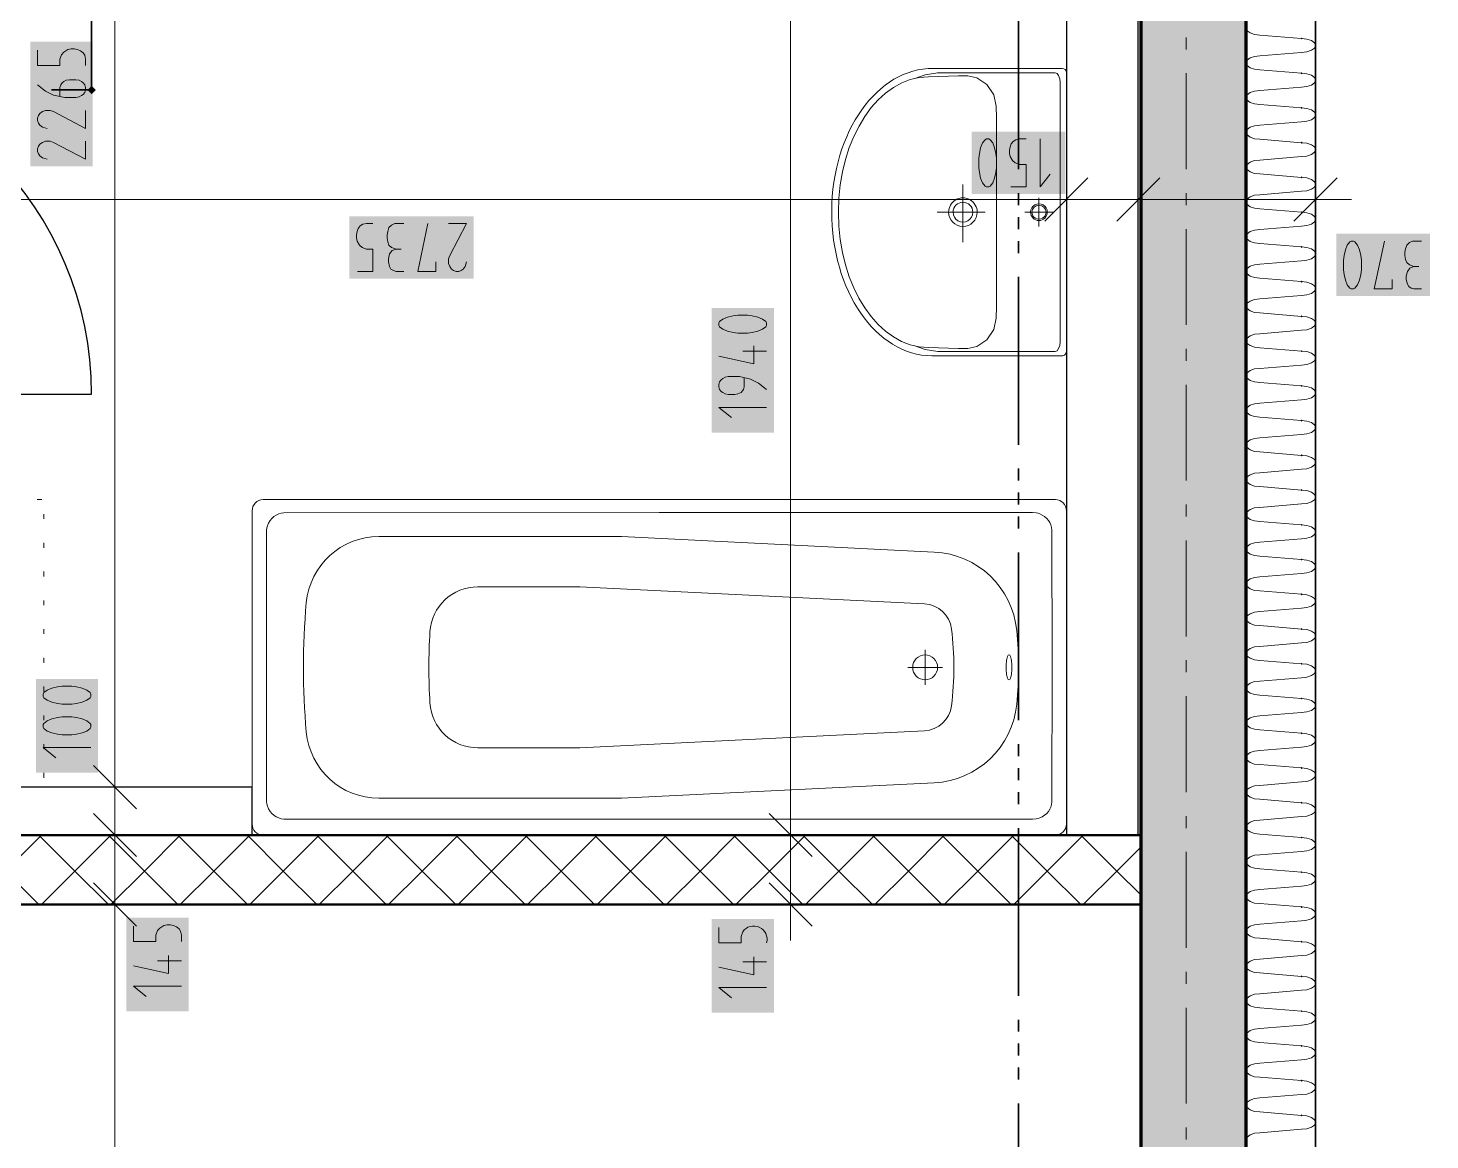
# Model space of a CAD drawing. Header units: millimetres. Extents: x 0 to 594, y 0 to 420.
# Drawn here: x 522.01 to 552.01, y 189.16 to 212.94 of the extents above; entities that cross this region are included whole.
import ezdxf

# ---------------------------------------------------------------- set-up
doc = ezdxf.new("R2010")
doc.units = ezdxf.units.MM
doc.header["$LTSCALE"] = 8
for name, color, linetype in [('PDF_Dvere', 7, 'Continuous'), ('PDF_Instalacni prizdivka do 1m', 7, 'Continuous'), ('PDF_Koty delkove', 7, 'Continuous'), ('PDF_Kuchyne', 7, 'Continuous'), ('PDF_Osy hlavni', 7, 'Continuous'), ('PDF_Pozarni useky', 7, 'Continuous'), ('PDF_Pricky zdene', 7, 'Continuous'), ('PDF_Sanita', 7, 'Continuous'), ('PDF_Steny obvodove nosne', 7, 'Continuous'), ('PDF_Zatepleni', 7, 'Continuous')]:
    doc.layers.add(name, color=color, linetype=linetype)

msp = doc.modelspace()

# ---------------------------------------------------------------- linework, layer by layer
at = {"layer": 'PDF_Dvere', "lineweight": 25}
msp.add_lwpolyline([(516.193, 205.465), (516.193, 205.109), (523.368, 205.109, 0.414213), (516.193, 212.284)], format="xyb", dxfattribs=at)
at = {"layer": 'PDF_Instalacni prizdivka do 1m', "lineweight": 25}
for points in [[(545.764, 195.679), (545.764, 215.564), (544.227, 215.564), (544.227, 195.679)], [(516.193, 195.679), (526.802, 195.679), (526.802, 196.704), (516.193, 196.704)]]:
    msp.add_lwpolyline(points, close=True, dxfattribs=at)
at = {"layer": 'PDF_Koty delkove', "lineweight": 18}
for points in [[(538.324, 194.193), (538.324, 195.679), (538.324, 195.91), (538.324, 198.419), (538.324, 199.039), (538.324, 205.14), (538.324, 215.564), (538.324, 216.742), (538.324, 218.844), (538.324, 222.02), (538.324, 223.712), (538.324, 248.312), (538.324, 250.413), (538.324, 252.105), (538.324, 270.606), (538.324, 271.631), (538.324, 273.117)], [(523.866, 141.969), (523.866, 172.383), (523.866, 194.193), (523.866, 195.679), (523.866, 196.704), (523.866, 219.92), (523.866, 221.611), (523.866, 223.712)], [(522.211, 212.468), (522.211, 212.139), (522.689, 212.139), (522.689, 212.276), (522.724, 212.372), (522.775, 212.427), (522.86, 212.481), (522.928, 212.495), (522.996, 212.495), (523.065, 212.481), (523.133, 212.454), (523.184, 212.413), (523.219, 212.359), (523.236, 212.276), (523.236, 212.139)], [(522.689, 211.482), (522.689, 211.674), (522.706, 211.729), (522.74, 211.77), (522.775, 211.797), (522.825, 211.824), (522.894, 211.838), (523.03, 211.838), (523.099, 211.824), (523.15, 211.797), (523.184, 211.77), (523.219, 211.729), (523.236, 211.674), (523.236, 211.619), (523.219, 211.564), (523.184, 211.523), (523.15, 211.496), (523.099, 211.468), (523.03, 211.454), (522.791, 211.454), (522.553, 211.509), (522.381, 211.591), (522.211, 211.729)], [(523.236, 211.181), (523.236, 210.797), (522.553, 211.154), (522.484, 211.181), (522.381, 211.181), (522.314, 211.154), (522.263, 211.113), (522.228, 211.072), (522.211, 211.017), (522.211, 210.962), (522.228, 210.907), (522.263, 210.866), (522.314, 210.825), (522.415, 210.797)], [(523.236, 210.524), (523.236, 210.14), (522.553, 210.497), (522.484, 210.524), (522.381, 210.524), (522.314, 210.497), (522.263, 210.456), (522.228, 210.414), (522.211, 210.359), (522.211, 210.305), (522.228, 210.25), (522.263, 210.209), (522.314, 210.168), (522.415, 210.14)], [(543.034, 209.545), (543.362, 209.545), (543.362, 210.023), (543.225, 210.023), (543.13, 210.058), (543.075, 210.109), (543.021, 210.194), (543.007, 210.262), (543.007, 210.33), (543.021, 210.399), (543.048, 210.467), (543.089, 210.518), (543.143, 210.553), (543.225, 210.57), (543.362, 210.57)], [(543.664, 210.57), (543.664, 209.545), (543.882, 209.818)], [(544.227, 210.043), (544.227, 209.274), (544.227, 208.505)], [(545.764, 210.043), (545.764, 209.274), (545.764, 208.505)], [(549.557, 210.043), (549.557, 209.274), (549.557, 208.505)], [(544.688, 209.735), (543.766, 208.813)], [(546.226, 209.735), (545.303, 208.813)], [(550.018, 209.735), (549.096, 208.813)], [(414.361, 209.274), (416.513, 209.274), (436.5, 209.274), (437.628, 209.274), (446.801, 209.274), (454.437, 209.274), (456.179, 209.274), (457.051, 209.274), (459.511, 209.274), (460.383, 209.274), (462.125, 209.274), (478.935, 209.274), (481.087, 209.274), (493.387, 209.274), (496.155, 209.274), (515.066, 209.274), (516.193, 209.274), (522.307, 209.274), (528.074, 209.274), (544.227, 209.274), (545.764, 209.274), (549.377, 209.274), (549.557, 209.274), (550.326, 209.274)], [(529.06, 207.737), (529.388, 207.737), (529.388, 208.214), (529.251, 208.214), (529.156, 208.249), (529.101, 208.3), (529.047, 208.386), (529.033, 208.453), (529.033, 208.522), (529.047, 208.591), (529.074, 208.658), (529.115, 208.709), (529.169, 208.744), (529.251, 208.762), (529.388, 208.762)], [(530.045, 208.762), (529.854, 208.762), (529.786, 208.727), (529.731, 208.676), (529.704, 208.591), (529.69, 208.522), (529.69, 208.453), (529.704, 208.368), (529.731, 208.3), (529.786, 208.249), (529.881, 208.214)], [(530.73, 207.941), (530.73, 207.737), (530.347, 207.737), (530.565, 208.762)], [(531.004, 208.762), (531.387, 208.762)], [(531.387, 208.762), (531.031, 208.078), (531.004, 208.009), (531.004, 207.907), (531.031, 207.839), (531.072, 207.788), (531.113, 207.753), (531.168, 207.737), (531.222, 207.737), (531.277, 207.753), (531.318, 207.788), (531.359, 207.839), (531.387, 207.941)], [(530.045, 207.737), (529.881, 207.737), (529.826, 207.753), (529.772, 207.788), (529.744, 207.839), (529.717, 207.941), (529.717, 208.009), (529.744, 208.112), (529.799, 208.181), (529.881, 208.214), (529.99, 208.214)], [(550.496, 208.199), (550.455, 208.301), (550.401, 208.37), (550.373, 208.387), (550.319, 208.387), (550.291, 208.37), (550.237, 208.301), (550.196, 208.199), (550.169, 208.079), (550.155, 207.976)], [(550.155, 207.976), (550.155, 207.771), (550.169, 207.67), (550.196, 207.55), (550.237, 207.447), (550.291, 207.379), (550.319, 207.362), (550.373, 207.362), (550.401, 207.379), (550.455, 207.447), (550.496, 207.55), (550.524, 207.67), (550.538, 207.771), (550.538, 207.976), (550.524, 208.079), (550.496, 208.199)], [(551.195, 207.566), (551.195, 207.362), (550.812, 207.362), (551.03, 208.387)], [(551.824, 208.387), (551.633, 208.387), (551.565, 208.352), (551.51, 208.301), (551.483, 208.216), (551.469, 208.147), (551.469, 208.079), (551.483, 207.994), (551.51, 207.926), (551.565, 207.875), (551.66, 207.84)], [(551.824, 207.362), (551.66, 207.362), (551.605, 207.379), (551.551, 207.413), (551.523, 207.465), (551.496, 207.566), (551.496, 207.635), (551.523, 207.737), (551.578, 207.806), (551.66, 207.84), (551.769, 207.84)], [(537.401, 206.799), (537.196, 206.799), (537.095, 206.785), (536.975, 206.758), (536.872, 206.717), (536.803, 206.662), (536.787, 206.635), (536.787, 206.58), (536.803, 206.552), (536.872, 206.498), (536.975, 206.457), (537.095, 206.429), (537.196, 206.415), (537.401, 206.415), (537.503, 206.429)], [(537.503, 206.429), (537.623, 206.457), (537.726, 206.498), (537.795, 206.552), (537.812, 206.58), (537.812, 206.635), (537.795, 206.662), (537.726, 206.717), (537.623, 206.758), (537.503, 206.785), (537.401, 206.799)], [(537.538, 206.142), (537.538, 205.758), (536.787, 205.923)], [(537.812, 206.033), (537.3, 206.033)], [(537.812, 205.211), (537.641, 205.348), (537.47, 205.431), (537.231, 205.485), (536.991, 205.485), (536.923, 205.471), (536.872, 205.444), (536.838, 205.417), (536.803, 205.376), (536.787, 205.32), (536.787, 205.266), (536.803, 205.211), (536.838, 205.17), (536.872, 205.143), (536.923, 205.115), (536.991, 205.101), (537.128, 205.101), (537.196, 205.115), (537.265, 205.143), (537.316, 205.211), (537.333, 205.266), (537.333, 205.458)], [(537.812, 204.828), (536.787, 204.828), (537.06, 204.609)], [(522.942, 198.863), (522.737, 198.863), (522.636, 198.849), (522.516, 198.822), (522.414, 198.781), (522.345, 198.726), (522.328, 198.699), (522.328, 198.644), (522.345, 198.616), (522.414, 198.562)], [(522.414, 198.562), (522.516, 198.521), (522.636, 198.493), (522.737, 198.479), (522.942, 198.479), (523.045, 198.493), (523.165, 198.521), (523.267, 198.562), (523.336, 198.616), (523.353, 198.644), (523.353, 198.699), (523.336, 198.726), (523.267, 198.781), (523.165, 198.822), (523.045, 198.849), (522.942, 198.863)], [(523.353, 197.549), (522.328, 197.549), (522.601, 197.33)], [(524.327, 196.243), (523.405, 197.165)], [(524.635, 196.704), (523.866, 196.704), (523.097, 196.704)], [(524.327, 195.218), (523.405, 196.14)], [(538.786, 195.218), (537.863, 196.14)], [(524.635, 195.679), (523.866, 195.679), (523.097, 195.679)], [(539.093, 195.679), (538.324, 195.679), (537.556, 195.679)], [(524.327, 193.731), (523.405, 194.654)], [(538.786, 193.731), (537.863, 194.654)], [(524.635, 194.193), (523.866, 194.193), (523.097, 194.193)], [(539.093, 194.193), (538.324, 194.193), (537.556, 194.193)], [(538.324, 194.193), (538.324, 193.424)], [(524.265, 193.731), (524.265, 193.403), (524.743, 193.403), (524.743, 193.54), (524.777, 193.635), (524.829, 193.69), (524.914, 193.744), (524.981, 193.758), (525.05, 193.758), (525.119, 193.744), (525.186, 193.717), (525.238, 193.676), (525.272, 193.622), (525.29, 193.54), (525.29, 193.403)], [(525.29, 192.992), (524.777, 192.992)], [(525.016, 193.101), (525.016, 192.718)], [(537.538, 193.075), (537.538, 192.691), (536.787, 192.856)], [(537.812, 192.965), (537.3, 192.965)], [(525.016, 192.718), (524.265, 192.883)], [(525.29, 192.444), (524.265, 192.444), (524.538, 192.226)], [(537.812, 192.418), (536.787, 192.418), (537.06, 192.199)]]:
    msp.add_lwpolyline(points, dxfattribs=at)
for points in [[(542.35, 210.159), (542.35, 209.954), (542.364, 209.853), (542.391, 209.733), (542.432, 209.63), (542.486, 209.562), (542.514, 209.545), (542.568, 209.545), (542.596, 209.562), (542.65, 209.63), (542.691, 209.733), (542.719, 209.853), (542.733, 209.954), (542.733, 210.159), (542.719, 210.262), (542.691, 210.382), (542.65, 210.484), (542.596, 210.553), (542.568, 210.57), (542.514, 210.57), (542.486, 210.553), (542.432, 210.484), (542.391, 210.382), (542.364, 210.262)], [(522.942, 198.206), (522.737, 198.206), (522.636, 198.192), (522.516, 198.165), (522.414, 198.124), (522.345, 198.069), (522.328, 198.042), (522.328, 197.987), (522.345, 197.959), (522.414, 197.905), (522.516, 197.864), (522.636, 197.836), (522.737, 197.822), (522.942, 197.822), (523.045, 197.836), (523.165, 197.864), (523.267, 197.905), (523.336, 197.959), (523.353, 197.987), (523.353, 198.042), (523.336, 198.069), (523.267, 198.124), (523.165, 198.165), (523.045, 198.192)]]:
    msp.add_lwpolyline(points, close=True, dxfattribs=at)
msp.add_lwpolyline([(536.787, 193.705), (536.787, 193.376), (537.265, 193.376), (537.265, 193.513), (537.3, 193.609, -0.84384), (537.812, 193.376)], format="xyb", dxfattribs=at)
at = {"layer": 'PDF_Koty delkove', "color": 7, "lineweight": 18, "true_color": 0xffffff, "transparency": 33554559}
for points in [[(523.39, 209.986), (523.39, 212.648), (522.058, 209.986), (522.058, 212.648)], [(544.201, 210.724), (542.196, 210.724), (544.201, 209.391), (542.196, 209.391)], [(531.541, 208.915), (528.879, 208.915), (531.541, 207.583), (528.879, 207.583)], [(552.006, 208.541), (550.001, 208.541), (552.006, 207.208), (550.001, 207.208)], [(537.966, 204.29), (537.966, 206.952), (536.633, 204.29), (536.633, 206.952)], [(523.507, 197.011), (523.507, 199.016), (522.175, 197.011), (522.175, 199.016)], [(525.444, 191.907), (525.444, 193.912), (524.111, 191.907), (524.111, 193.912)], [(537.966, 191.88), (537.966, 193.885), (536.633, 191.88), (536.633, 193.885)]]:
    msp.add_solid(points, dxfattribs=at)
at = {"layer": 'PDF_Kuchyne', "lineweight": 13}
msp.add_lwpolyline([(545.764, 188.043), (527.366, 188.043), (527.366, 181.893), (521.216, 181.893), (521.216, 194.193), (527.366, 194.193)], dxfattribs=at)
at = {"layer": 'PDF_Osy hlavni', "lineweight": 18}
for points in [[(546.789, 212.486), (546.789, 212.743)], [(546.789, 209.924), (546.789, 211.974)], [(546.789, 209.155), (546.789, 209.411)], [(546.789, 206.593), (546.789, 208.643)], [(546.789, 205.824), (546.789, 206.08)], [(546.789, 203.261), (546.789, 205.311)], [(546.789, 202.493), (546.789, 202.749)], [(546.789, 199.93), (546.789, 201.98)], [(546.789, 199.161), (546.789, 199.418)], [(546.789, 196.599), (546.789, 198.649)], [(546.789, 195.83), (546.789, 196.087)], [(546.789, 193.268), (546.789, 195.318)], [(546.789, 192.499), (546.789, 192.755)], [(546.789, 189.937), (546.789, 191.987)], [(546.789, 189.168), (546.789, 189.424)]]:
    msp.add_lwpolyline(points, dxfattribs=at)
at = {"layer": 'PDF_Pozarni useky', "lineweight": 35}
for points in [[(522.508, 211.618), (523.368, 211.618), (523.368, 213.511)], [(543.202, 209.924), (543.202, 213.511)], [(543.202, 209.155), (543.202, 209.411)], [(543.202, 208.643), (543.202, 208.899)], [(543.202, 208.13), (543.202, 208.386)], [(543.202, 204.03), (543.202, 207.618)], [(543.202, 203.261), (543.202, 203.518)], [(543.202, 202.749), (543.202, 203.005)], [(543.202, 202.236), (543.202, 202.493)], [(543.202, 198.137), (543.202, 201.724)], [(543.202, 197.368), (543.202, 197.624)], [(543.202, 196.855), (543.202, 197.112)], [(543.202, 196.343), (543.202, 196.599)], [(543.202, 192.243), (543.202, 195.83)], [(543.202, 191.474), (543.202, 191.73)], [(543.202, 190.962), (543.202, 191.218)], [(543.202, 190.449), (543.202, 190.705)], [(543.202, 186.349), (543.202, 189.937)]]:
    msp.add_lwpolyline(points, dxfattribs=at)
at = {"layer": 'PDF_Pozarni useky', "lineweight": 35, "transparency": 33554559}
for points in [[(523.368, 211.528), (523.279, 211.618), (523.458, 211.618), (523.368, 211.707)], [(523.458, 211.618), (523.368, 211.528), (523.368, 211.707), (523.279, 211.618)]]:
    msp.add_solid(points, dxfattribs=at)
at = {"layer": 'PDF_Pricky zdene', "lineweight": 50}
msp.add_lwpolyline([(514.707, 195.679), (514.707, 194.193), (545.764, 194.193), (545.816, 194.193), (545.816, 195.679), (545.764, 195.679), (516.193, 195.679)], dxfattribs=at)
at = {"layer": 'PDF_Pricky zdene', "lineweight": 9}
for points in [[(522.241, 194.193), (521.523, 194.91), (520.755, 195.679)], [(522.292, 195.679), (521.523, 194.91), (520.806, 194.193)], [(523.727, 194.193), (523.01, 194.91), (522.241, 195.679)], [(523.778, 195.679), (523.01, 194.91), (522.292, 194.193)], [(525.213, 194.193), (524.496, 194.91), (523.727, 195.679)], [(525.265, 195.679), (524.496, 194.91), (523.778, 194.193)], [(526.7, 194.193), (525.982, 194.91), (525.213, 195.679)], [(526.751, 195.679), (525.982, 194.91), (525.265, 194.193)], [(528.186, 194.193), (527.468, 194.91), (526.7, 195.679)], [(528.237, 195.679), (527.468, 194.91), (526.751, 194.193)], [(529.672, 194.193), (528.954, 194.91), (528.186, 195.679)], [(529.723, 195.679), (528.954, 194.91), (528.237, 194.193)], [(531.158, 194.193), (530.441, 194.91), (529.672, 195.679)], [(531.209, 195.679), (530.441, 194.91), (529.723, 194.193)], [(532.644, 194.193), (531.927, 194.91), (531.158, 195.679)], [(532.696, 195.679), (531.927, 194.91), (531.209, 194.193)], [(534.131, 194.193), (533.413, 194.91), (532.644, 195.679)], [(534.182, 195.679), (533.413, 194.91), (532.696, 194.193)], [(535.617, 194.193), (534.899, 194.91), (534.131, 195.679)], [(535.668, 195.679), (534.899, 194.91), (534.182, 194.193)], [(537.103, 194.193), (536.386, 194.91), (535.617, 195.679)], [(537.154, 195.679), (536.386, 194.91), (535.668, 194.193)], [(538.589, 194.193), (537.872, 194.91), (537.103, 195.679)], [(538.641, 195.679), (537.872, 194.91), (537.154, 194.193)], [(540.076, 194.193), (539.358, 194.91), (538.589, 195.679)], [(540.127, 195.679), (539.358, 194.91), (538.641, 194.193)], [(541.562, 194.193), (540.844, 194.91), (540.076, 195.679)], [(541.613, 195.679), (540.844, 194.91)], [(543.048, 194.193), (542.331, 194.91), (541.562, 195.679)], [(543.099, 195.679), (542.331, 194.91), (541.613, 194.193)], [(544.534, 194.193), (543.817, 194.91), (543.048, 195.679)], [(544.586, 195.679), (543.817, 194.91), (543.099, 194.193)], [(545.816, 194.398), (545.303, 194.91), (544.534, 195.679)], [(545.816, 195.423), (545.303, 194.91), (544.586, 194.193)], [(540.844, 194.91), (540.127, 194.193)]]:
    msp.add_lwpolyline(points, dxfattribs=at)
at = {"layer": 'PDF_Sanita', "lineweight": 13}
for points in [[(541.473, 211.984), (541.205, 211.943), (540.985, 211.864)], [(541.273, 206.107), (541.92, 206.086), (542.119, 206.09), (542.307, 206.129), (542.523, 206.273), (542.67, 206.491), (542.726, 206.734), (542.733, 206.988), (542.734, 211.02), (542.727, 211.274), (542.67, 211.517), (542.524, 211.735), (542.308, 211.879), (542.12, 211.919), (541.921, 211.923), (541.274, 211.902)], [(541.466, 211.987), (542.478, 211.984)], [(543.985, 211.984), (542.478, 211.984)], [(544.091, 206.229), (544.092, 211.779)], [(542.011, 209.596), (542.011, 208.361)], [(543.639, 209.309), (543.639, 208.699)], [(542.487, 209.004), (541.458, 209.004)], [(543.945, 209.004), (543.334, 209.004)], [(543.984, 206.024), (541.472, 206.024), (541.204, 206.065), (540.984, 206.145)], [(522.303, 202.854), (522.2, 202.854)], [(522.343, 202.854), (522.343, 202.854)], [(522.343, 202.854), (522.343, 202.854)], [(522.343, 202.441), (522.343, 202.544)], [(535.514, 196.017), (527.482, 196.019), (527.424, 196.028), (527.372, 196.045), (527.315, 196.072), (527.27, 196.102), (527.224, 196.143), (527.189, 196.185), (527.155, 196.24), (527.13, 196.3), (527.118, 196.346), (527.111, 196.392), (527.11, 199.297), (527.111, 202.202), (527.118, 202.249), (527.13, 202.294), (527.155, 202.354), (527.189, 202.41), (527.224, 202.451), (527.27, 202.493), (527.315, 202.522), (527.372, 202.55), (527.424, 202.566), (527.482, 202.575), (535.514, 202.577), (543.504, 202.577), (543.58, 202.571), (543.62, 202.562), (543.657, 202.55), (543.71, 202.525), (543.759, 202.493), (543.806, 202.451), (543.84, 202.41), (543.869, 202.365), (543.892, 202.315), (543.909, 202.259), (543.918, 202.201), (543.919, 199.297), (543.918, 196.393), (543.909, 196.335), (543.892, 196.279), (543.869, 196.23), (543.84, 196.184), (543.806, 196.144), (543.759, 196.102), (543.71, 196.07), (543.657, 196.045), (543.62, 196.032), (543.58, 196.023), (543.504, 196.017), (535.514, 196.017)], [(522.343, 201.826), (522.343, 201.929)], [(522.343, 201.211), (522.343, 201.314)], [(522.343, 200.596), (522.343, 200.699)], [(522.343, 199.981), (522.343, 200.084)], [(541.203, 198.893), (541.203, 199.639)], [(543.049, 199.112), (543.044, 199.088), (543.038, 199.061), (543.028, 199.033), (543.015, 199.009), (542.999, 199), (542.982, 199.009), (542.969, 199.033), (542.959, 199.061), (542.953, 199.088), (542.948, 199.112), (542.945, 199.132), (542.943, 199.149), (542.942, 199.163), (542.941, 199.175), (542.94, 199.186), (542.939, 199.195), (542.938, 199.222), (542.937, 199.251), (542.937, 199.291), (542.939, 199.338), (542.94, 199.347), (542.941, 199.357), (542.942, 199.37), (542.943, 199.384), (542.945, 199.401), (542.948, 199.421), (542.953, 199.445), (542.959, 199.472), (542.969, 199.5), (542.982, 199.524), (542.999, 199.533), (543.015, 199.524), (543.028, 199.5), (543.038, 199.472), (543.044, 199.445), (543.049, 199.421), (543.052, 199.401), (543.054, 199.384), (543.055, 199.37), (543.056, 199.357), (543.057, 199.347), (543.058, 199.338), (543.058, 199.33), (543.059, 199.305), (543.06, 199.278), (543.06, 199.238)], [(522.343, 199.366), (522.343, 199.469)], [(540.83, 199.266), (541.576, 199.266)], [(543.06, 199.238), (543.057, 199.186), (543.056, 199.175), (543.055, 199.163), (543.054, 199.149), (543.052, 199.132), (543.049, 199.112)], [(522.343, 198.752), (522.343, 198.854)], [(522.343, 198.137), (522.343, 198.239)], [(522.343, 197.522), (522.343, 197.624)], [(522.343, 196.907), (522.343, 197.009)], [(522.303, 196.704), (522.2, 196.704)], [(522.343, 196.704), (522.343, 196.704)], [(522.343, 196.704), (522.343, 196.704)]]:
    msp.add_lwpolyline(points, dxfattribs=at)
for points in [[(541.376, 212.079), (544.133, 212.079, -0.414206), (544.227, 211.988), (544.227, 211.985), (544.227, 211.965), (544.226, 206.042), (544.226, 206.023), (544.226, 206.02), (544.226, 206.023), (544.226, 206.042)], [(544.226, 206.023, -0.414217), (544.132, 205.929), (541.364, 205.929, -0.003393), (541.345, 205.929)], [(541.768, 200.087, 0.36485), (541.188, 200.626), (533.815, 200.99), (531.63, 200.989, 0.395991), (530.608, 200.027, 0.031031), (530.608, 198.506, 0.395985), (531.63, 197.544), (533.815, 197.543), (541.188, 197.907, 0.364862), (541.768, 198.446)]]:
    msp.add_lwpolyline(points, format="xyb", dxfattribs=at)
for points in [[(542.317, 209.004, 1.000009), (541.706, 209.004, 0.414205), (542.011, 208.699, 0.414218)], [(541.8, 209.004, 1.000012), (542.223, 209.004, 0.999996)], [(543.818, 209.004, 1.000023), (543.461, 209.004, 0.41419), (543.639, 208.825, 0.414209)], [(543.79, 209.004, 0.999996), (543.489, 209.004, 1.000033)], [(527.037, 195.679), (527.038, 195.679), (543.991, 195.679, 0.41421), (544.227, 195.915), (544.227, 202.618, 0.414213), (543.991, 202.854), (527.038, 202.854, 0.414212), (526.802, 202.618), (526.802, 195.915, 0.414212)], [(541.399, 196.798, 0.372024), (543.164, 198.481, 0.048474), (543.164, 200.052, 0.372026), (541.399, 201.734), (534.704, 202.065), (529.513, 202.065, 0.38797), (527.961, 200.647, 0.045243), (527.961, 197.885, 0.38797), (529.513, 196.468), (534.704, 196.468)], [(541.203, 199.533, 0.414221), (540.937, 199.266, 0.414221), (541.203, 199, 0.414218), (541.47, 199.266, 0.414218)]]:
    msp.add_lwpolyline(points, format="xyb", close=True, dxfattribs=at)
at = {"layer": 'PDF_Sanita', "lineweight": 9}
msp.add_arc((535.084, 199.266), 6.734, 353.0021, 6.9979, dxfattribs=at)
at = {"layer": 'PDF_Sanita', "lineweight": 13}
for points in [[(541.376, 212.079), (540.186, 212.091), (539.213, 210.725), (539.204, 209.026)], [(541.274, 211.902), (540.211, 211.901), (539.349, 210.604), (539.349, 209.004)], [(544.092, 211.779), (544.092, 211.892), (544.044, 211.984), (543.985, 211.984)], [(544.133, 212.079), (544.133, 212.079), (544.133, 212.079), (544.133, 212.079)], [(539.204, 209.026), (539.196, 207.328), (540.154, 205.942), (541.345, 205.929)], [(539.349, 209.004), (539.349, 207.404), (540.21, 206.107), (541.273, 206.107)], [(541.8, 209.004), (541.8, 209.004), (541.8, 209.004), (541.8, 209.004)], [(542.223, 209.004), (542.223, 209.004), (542.223, 209.004), (542.223, 209.004)], [(543.489, 209.004), (543.489, 209.004), (543.489, 209.004), (543.489, 209.004)], [(543.984, 206.024), (544.043, 206.024), (544.091, 206.116), (544.091, 206.229)], [(544.226, 206.023), (544.226, 206.023), (544.226, 206.023), (544.226, 206.023)]]:
    msp.add_open_spline(points, degree=3, dxfattribs=at)
at = {"layer": 'PDF_Steny obvodove nosne', "lineweight": 70}
for points in [[(548.071, 185.224), (548.071, 221.611)], [(545.816, 216.742), (545.816, 215.564), (545.816, 195.679), (545.816, 194.193), (545.816, 185.224)]]:
    msp.add_lwpolyline(points, dxfattribs=at)
at = {"layer": 'PDF_Steny obvodove nosne', "color": 9, "lineweight": 9, "true_color": 0xc0c0c0, "transparency": 33554559}
msp.add_solid([(545.816, 221.611), (545.816, 185.224), (548.071, 221.611), (548.071, 185.224)], dxfattribs=at)
at = {"layer": 'PDF_Zatepleni', "lineweight": 35}
for points in [[(549.557, 223.866), (549.557, 225.352), (548.737, 225.352), (548.737, 238.985), (547.251, 238.985), (547.251, 225.352), (547.251, 223.866), (548.071, 223.866), (548.071, 221.611), (548.071, 185.224)], [(549.557, 185.224), (549.557, 223.866)]]:
    msp.add_lwpolyline(points, dxfattribs=at)
at = {"layer": 'PDF_Zatepleni', "lineweight": 9}
for points in [[(548.071, 212.927), (548.092, 212.885), (548.157, 212.837), (548.253, 212.804), (548.368, 212.793)], [(548.368, 212.793), (549.26, 212.719)], [(548.368, 212.793), (548.368, 212.793)], [(549.557, 212.571), (549.534, 212.628), (549.47, 212.676), (549.373, 212.708), (549.26, 212.719)], [(549.26, 212.422), (548.368, 212.349)], [(549.26, 212.422), (549.373, 212.433), (549.47, 212.466), (549.534, 212.514), (549.557, 212.571)], [(548.368, 212.349), (548.253, 212.337), (548.157, 212.305), (548.092, 212.256), (548.071, 212.215)], [(548.071, 212.184), (548.092, 212.142), (548.157, 212.094), (548.253, 212.061), (548.368, 212.05)], [(548.368, 212.05), (549.26, 211.976)], [(548.368, 212.05), (548.368, 212.05)], [(549.557, 211.828), (549.534, 211.885), (549.47, 211.933), (549.373, 211.965), (549.26, 211.976)], [(549.26, 211.679), (549.373, 211.69), (549.47, 211.723), (549.534, 211.771), (549.557, 211.828)], [(548.368, 211.605), (548.253, 211.594), (548.157, 211.562), (548.092, 211.513), (548.071, 211.472)], [(549.26, 211.679), (548.368, 211.605)], [(548.071, 211.44), (548.092, 211.399), (548.157, 211.35), (548.253, 211.318), (548.368, 211.307)], [(548.368, 211.307), (549.26, 211.233)], [(548.368, 211.307), (548.368, 211.307)], [(549.557, 211.085), (549.534, 211.141), (549.47, 211.19), (549.373, 211.222), (549.26, 211.233)], [(549.26, 210.936), (548.368, 210.862)], [(549.26, 210.936), (549.373, 210.947), (549.47, 210.979), (549.534, 211.028), (549.557, 211.085)], [(548.368, 210.862), (548.253, 210.851), (548.157, 210.819), (548.092, 210.77), (548.071, 210.729)], [(548.071, 210.697), (548.092, 210.656), (548.157, 210.607), (548.253, 210.575), (548.368, 210.564)], [(548.368, 210.564), (549.26, 210.49)], [(548.368, 210.564), (548.368, 210.564)], [(549.557, 210.341), (549.534, 210.398), (549.47, 210.447), (549.373, 210.479), (549.26, 210.49)], [(549.26, 210.193), (549.373, 210.204), (549.47, 210.236), (549.534, 210.285), (549.557, 210.341)], [(548.368, 210.119), (548.253, 210.108), (548.157, 210.075), (548.092, 210.027), (548.071, 209.985)], [(549.26, 210.193), (548.368, 210.119)], [(548.071, 209.954), (548.092, 209.913), (548.157, 209.864), (548.253, 209.832), (548.368, 209.821)], [(548.368, 209.821), (549.26, 209.747)], [(548.368, 209.821), (548.368, 209.821)], [(549.557, 209.598), (549.534, 209.655), (549.47, 209.703), (549.373, 209.736), (549.26, 209.747)], [(549.26, 209.45), (548.368, 209.376)], [(549.26, 209.45), (549.373, 209.461), (549.47, 209.493), (549.534, 209.541), (549.557, 209.598)], [(548.368, 209.376), (548.253, 209.365), (548.157, 209.332), (548.092, 209.284), (548.071, 209.242)], [(548.071, 209.211), (548.092, 209.17), (548.157, 209.121), (548.253, 209.089), (548.368, 209.077)], [(548.368, 209.077), (549.26, 209.004)], [(548.368, 209.077), (548.368, 209.077)], [(549.557, 208.855), (549.534, 208.912), (549.47, 208.96), (549.373, 208.992), (549.26, 209.004)], [(549.26, 208.707), (549.373, 208.718), (549.47, 208.75), (549.534, 208.798), (549.557, 208.855)], [(548.368, 208.633), (548.253, 208.622), (548.157, 208.589), (548.092, 208.541), (548.071, 208.499)], [(549.26, 208.707), (548.368, 208.633)], [(548.071, 208.468), (548.092, 208.426), (548.157, 208.378), (548.253, 208.346), (548.368, 208.334)], [(548.368, 208.334), (549.26, 208.261)], [(548.368, 208.334), (548.368, 208.334)], [(549.557, 208.112), (549.534, 208.169), (549.47, 208.217), (549.373, 208.249), (549.26, 208.261)], [(549.26, 207.963), (548.368, 207.89)], [(549.26, 207.963), (549.373, 207.975), (549.47, 208.007), (549.534, 208.055), (549.557, 208.112)], [(548.368, 207.89), (548.253, 207.879), (548.157, 207.846), (548.092, 207.798), (548.071, 207.756)], [(548.071, 207.725), (548.092, 207.683), (548.157, 207.635), (548.253, 207.603), (548.368, 207.591)], [(548.368, 207.591), (549.26, 207.518)], [(548.368, 207.591), (548.368, 207.591)], [(549.557, 207.369), (549.534, 207.426), (549.47, 207.474), (549.373, 207.506), (549.26, 207.518)], [(549.26, 207.22), (549.373, 207.232), (549.47, 207.264), (549.534, 207.312), (549.557, 207.369)], [(548.368, 207.147), (548.253, 207.135), (548.157, 207.103), (548.092, 207.055), (548.071, 207.013)], [(549.26, 207.22), (548.368, 207.147)], [(548.071, 206.982), (548.092, 206.94), (548.157, 206.892), (548.253, 206.859), (548.368, 206.848)], [(548.368, 206.848), (549.26, 206.774)], [(548.368, 206.848), (548.368, 206.848)], [(549.557, 206.626), (549.534, 206.683), (549.47, 206.731), (549.373, 206.763), (549.26, 206.774)], [(548.368, 206.404), (548.253, 206.392), (548.157, 206.36), (548.092, 206.311), (548.071, 206.27)], [(549.26, 206.477), (548.368, 206.404)], [(549.26, 206.477), (549.373, 206.489), (549.47, 206.521), (549.534, 206.569), (549.557, 206.626)], [(548.071, 206.239), (548.092, 206.197), (548.157, 206.149), (548.253, 206.116), (548.368, 206.105)], [(548.368, 206.105), (549.26, 206.031)], [(548.368, 206.105), (548.368, 206.105)], [(549.557, 205.883), (549.534, 205.94), (549.47, 205.988), (549.373, 206.02), (549.26, 206.031)], [(549.26, 205.734), (549.373, 205.745), (549.47, 205.778), (549.534, 205.826), (549.557, 205.883)], [(548.368, 205.661), (548.253, 205.649), (548.157, 205.617), (548.092, 205.568), (548.071, 205.527)], [(548.071, 205.496), (548.092, 205.454), (548.157, 205.406), (548.253, 205.373), (548.368, 205.362)], [(549.26, 205.734), (548.368, 205.661)], [(548.368, 205.362), (549.26, 205.288)], [(548.368, 205.362), (548.368, 205.362)], [(549.557, 205.14), (549.534, 205.196), (549.47, 205.245), (549.373, 205.277), (549.26, 205.288)], [(548.368, 204.917), (548.253, 204.906), (548.157, 204.874), (548.092, 204.825), (548.071, 204.784)], [(548.368, 204.917), (549.26, 204.991), (549.373, 205.002), (549.47, 205.035), (549.534, 205.083), (549.557, 205.14)], [(548.071, 204.752), (548.092, 204.711), (548.157, 204.662), (548.253, 204.63), (548.368, 204.619)], [(548.368, 204.619), (549.26, 204.545)], [(548.368, 204.619), (548.368, 204.619)], [(548.368, 204.174), (549.26, 204.248), (549.373, 204.259), (549.47, 204.291), (549.534, 204.34), (549.557, 204.396)], [(549.557, 204.396), (549.534, 204.453), (549.47, 204.502), (549.373, 204.534), (549.26, 204.545)], [(548.368, 204.174), (548.253, 204.163), (548.157, 204.131), (548.092, 204.082), (548.071, 204.041)], [(548.071, 204.009), (548.092, 203.968), (548.157, 203.919), (548.253, 203.887), (548.368, 203.876)], [(548.368, 203.876), (549.26, 203.802)], [(548.368, 203.876), (548.368, 203.876)], [(549.557, 203.653), (549.534, 203.71), (549.47, 203.758), (549.373, 203.791), (549.26, 203.802)], [(548.368, 203.431), (548.253, 203.42), (548.157, 203.387), (548.092, 203.339), (548.071, 203.297)], [(548.368, 203.431), (549.26, 203.505), (549.373, 203.516), (549.47, 203.548), (549.534, 203.596), (549.557, 203.653)], [(548.071, 203.266), (548.092, 203.225), (548.157, 203.176), (548.253, 203.144), (548.368, 203.132)], [(548.368, 203.132), (549.26, 203.059)], [(548.368, 203.132), (548.368, 203.132)], [(549.557, 202.91), (549.534, 202.967), (549.47, 203.015), (549.373, 203.048), (549.26, 203.059)], [(549.26, 202.762), (549.373, 202.773), (549.47, 202.805), (549.534, 202.853), (549.557, 202.91)], [(548.368, 202.688), (548.253, 202.677), (548.157, 202.644), (548.092, 202.596), (548.071, 202.554)], [(548.071, 202.523), (548.092, 202.482), (548.157, 202.433), (548.253, 202.401), (548.368, 202.389)], [(549.26, 202.762), (548.368, 202.688)], [(548.368, 202.389), (549.26, 202.316)], [(548.368, 202.389), (548.368, 202.389)], [(549.557, 202.167), (549.534, 202.224), (549.47, 202.272), (549.373, 202.304), (549.26, 202.316)], [(548.368, 201.945), (548.253, 201.934), (548.157, 201.901), (548.092, 201.853), (548.071, 201.811)], [(549.26, 202.019), (548.368, 201.945)], [(549.26, 202.019), (549.373, 202.03), (549.47, 202.062), (549.534, 202.11), (549.557, 202.167)], [(548.071, 201.78), (548.092, 201.738), (548.157, 201.69), (548.253, 201.658), (548.368, 201.646)], [(548.368, 201.646), (549.26, 201.573)], [(548.368, 201.646), (548.368, 201.646)], [(549.557, 201.424), (549.534, 201.481), (549.47, 201.529), (549.373, 201.561), (549.26, 201.573)], [(549.26, 201.275), (549.373, 201.287), (549.47, 201.319), (549.534, 201.367), (549.557, 201.424)], [(548.368, 201.202), (548.253, 201.19), (548.157, 201.158), (548.092, 201.11), (548.071, 201.068)], [(548.071, 201.037), (548.092, 200.995), (548.157, 200.947), (548.253, 200.914), (548.368, 200.903)], [(549.26, 201.275), (548.368, 201.202)], [(548.368, 200.903), (549.26, 200.83)], [(548.368, 200.903), (548.368, 200.903)], [(549.47, 200.786), (549.373, 200.818), (549.26, 200.83)], [(549.557, 200.681), (549.534, 200.738), (549.47, 200.786)], [(548.368, 200.459), (548.253, 200.447), (548.157, 200.415), (548.092, 200.366), (548.071, 200.325)], [(549.26, 200.532), (548.368, 200.459)], [(549.26, 200.532), (549.373, 200.544), (549.47, 200.576), (549.534, 200.624), (549.557, 200.681)], [(548.071, 200.294), (548.092, 200.252)], [(548.092, 200.252), (548.157, 200.204), (548.253, 200.171), (548.368, 200.16)], [(548.368, 200.16), (549.26, 200.086)], [(548.368, 200.16), (548.368, 200.16)], [(549.557, 199.938), (549.534, 199.995), (549.47, 200.043), (549.373, 200.075), (549.26, 200.086)], [(549.26, 199.789), (549.373, 199.8), (549.47, 199.833), (549.534, 199.881), (549.557, 199.938)], [(548.368, 199.716), (548.253, 199.704), (548.157, 199.672), (548.092, 199.623), (548.071, 199.582)], [(548.071, 199.551), (548.092, 199.509), (548.157, 199.461), (548.253, 199.428), (548.368, 199.417)], [(549.26, 199.789), (548.368, 199.716)], [(548.368, 199.417), (549.26, 199.343)], [(548.368, 199.417), (548.368, 199.417)], [(549.557, 199.195), (549.534, 199.252), (549.47, 199.3), (549.373, 199.332), (549.26, 199.343)], [(549.26, 199.046), (549.373, 199.057), (549.47, 199.09), (549.534, 199.138), (549.557, 199.195)], [(548.368, 198.972), (548.253, 198.961), (548.157, 198.929), (548.092, 198.88), (548.071, 198.839)], [(549.26, 199.046), (548.368, 198.972)], [(548.071, 198.807), (548.092, 198.766), (548.157, 198.717), (548.253, 198.685), (548.368, 198.674)], [(548.368, 198.674), (549.26, 198.6)], [(548.368, 198.674), (548.368, 198.674)], [(549.557, 198.452), (549.534, 198.508), (549.47, 198.557), (549.373, 198.589), (549.26, 198.6)], [(549.26, 198.303), (548.368, 198.229)], [(549.26, 198.303), (549.373, 198.314), (549.47, 198.346), (549.534, 198.395), (549.557, 198.452)], [(548.368, 198.229), (548.253, 198.218), (548.157, 198.186), (548.092, 198.137), (548.071, 198.096)], [(548.071, 198.064), (548.092, 198.023), (548.157, 197.974), (548.253, 197.942), (548.368, 197.931)], [(548.368, 197.931), (549.26, 197.857)], [(548.368, 197.931), (548.368, 197.931)], [(549.557, 197.708), (549.534, 197.765), (549.47, 197.814), (549.373, 197.846), (549.26, 197.857)], [(549.26, 197.56), (549.373, 197.571), (549.47, 197.603), (549.534, 197.652), (549.557, 197.708)], [(548.368, 197.486), (548.253, 197.475), (548.157, 197.442), (548.092, 197.394), (548.071, 197.352)], [(549.26, 197.56), (548.368, 197.486)], [(548.071, 197.321), (548.092, 197.28), (548.157, 197.231), (548.253, 197.199), (548.368, 197.187)], [(548.368, 197.187), (549.26, 197.114)], [(548.368, 197.187), (548.368, 197.187)], [(549.557, 196.965), (549.534, 197.022), (549.47, 197.07), (549.373, 197.103), (549.26, 197.114)], [(549.26, 196.817), (548.368, 196.743)], [(549.26, 196.817), (549.373, 196.828), (549.47, 196.86), (549.534, 196.908), (549.557, 196.965)], [(548.368, 196.743), (548.253, 196.732), (548.157, 196.699), (548.092, 196.651), (548.071, 196.609)], [(548.071, 196.578), (548.092, 196.537), (548.157, 196.488), (548.253, 196.456), (548.368, 196.444)], [(548.368, 196.444), (549.26, 196.371)], [(548.368, 196.444), (548.368, 196.444)], [(549.557, 196.222), (549.534, 196.279), (549.47, 196.327), (549.373, 196.359), (549.26, 196.371)], [(549.47, 196.117), (549.534, 196.165), (549.557, 196.222)], [(548.157, 195.956), (548.092, 195.908), (548.071, 195.866)], [(548.368, 196), (548.253, 195.989), (548.157, 195.956)], [(549.26, 196.074), (548.368, 196)], [(549.26, 196.074), (549.373, 196.085), (549.47, 196.117)], [(548.071, 195.835), (548.092, 195.793), (548.157, 195.745), (548.253, 195.713), (548.368, 195.701)], [(548.368, 195.701), (549.26, 195.628)], [(548.368, 195.701), (548.368, 195.701)], [(549.557, 195.479), (549.534, 195.536), (549.47, 195.584), (549.373, 195.616), (549.26, 195.628)], [(549.26, 195.33), (548.368, 195.257)], [(549.26, 195.33), (549.373, 195.342), (549.47, 195.374), (549.534, 195.422), (549.557, 195.479)], [(548.368, 195.257), (548.253, 195.246), (548.157, 195.213), (548.092, 195.165), (548.071, 195.123)], [(548.071, 195.092), (548.092, 195.05), (548.157, 195.002), (548.253, 194.97), (548.368, 194.958)], [(548.368, 194.958), (549.26, 194.885)], [(548.368, 194.958), (548.368, 194.958)], [(549.557, 194.736), (549.534, 194.793), (549.47, 194.841), (549.373, 194.873), (549.26, 194.885)], [(549.26, 194.587), (549.373, 194.599), (549.47, 194.631), (549.534, 194.679), (549.557, 194.736)], [(548.368, 194.514), (548.253, 194.502), (548.157, 194.47), (548.092, 194.422), (548.071, 194.38)], [(549.26, 194.587), (548.368, 194.514)], [(548.071, 194.349), (548.092, 194.307), (548.157, 194.259), (548.253, 194.226), (548.368, 194.215)], [(548.368, 194.215), (549.26, 194.141)], [(548.368, 194.215), (548.368, 194.215)], [(549.557, 193.993), (549.534, 194.05), (549.47, 194.098), (549.373, 194.13), (549.26, 194.141)], [(549.26, 193.844), (548.368, 193.771)], [(549.26, 193.844), (549.373, 193.856), (549.47, 193.888), (549.534, 193.936), (549.557, 193.993)], [(548.368, 193.771), (548.253, 193.759), (548.157, 193.727), (548.092, 193.678), (548.071, 193.637)], [(548.071, 193.606), (548.092, 193.564), (548.157, 193.516), (548.253, 193.483), (548.368, 193.472)], [(548.368, 193.472), (549.26, 193.398)], [(548.368, 193.472), (548.368, 193.472)], [(549.557, 193.25), (549.534, 193.307), (549.47, 193.355), (549.373, 193.387), (549.26, 193.398)], [(549.26, 193.101), (549.373, 193.112), (549.47, 193.145), (549.534, 193.193), (549.557, 193.25)], [(548.368, 193.028), (548.253, 193.016), (548.157, 192.984), (548.092, 192.935), (548.071, 192.894)], [(549.26, 193.101), (548.368, 193.028)], [(548.071, 192.863), (548.092, 192.821), (548.157, 192.773), (548.253, 192.74), (548.368, 192.729)], [(548.368, 192.729), (549.26, 192.655)], [(548.368, 192.729), (548.368, 192.729)], [(549.557, 192.507), (549.534, 192.563), (549.47, 192.612), (549.373, 192.644), (549.26, 192.655)], [(549.26, 192.358), (548.368, 192.284)], [(549.26, 192.358), (549.373, 192.369), (549.47, 192.401), (549.534, 192.45), (549.557, 192.507)], [(548.368, 192.284), (548.253, 192.273), (548.157, 192.241), (548.092, 192.192), (548.071, 192.151)], [(548.071, 192.119), (548.092, 192.078), (548.157, 192.029), (548.253, 191.997), (548.368, 191.986)], [(548.368, 191.986), (549.26, 191.912)], [(548.368, 191.986), (548.368, 191.986)], [(549.557, 191.763), (549.534, 191.82), (549.47, 191.869), (549.373, 191.901), (549.26, 191.912)], [(549.26, 191.615), (549.373, 191.626), (549.47, 191.658), (549.534, 191.707), (549.557, 191.763)], [(548.368, 191.541), (548.253, 191.53), (548.157, 191.498), (548.092, 191.449), (548.071, 191.408)], [(549.26, 191.615), (548.368, 191.541)], [(548.071, 191.376), (548.092, 191.335), (548.157, 191.286), (548.253, 191.254)], [(548.253, 191.254), (548.368, 191.243)], [(548.368, 191.243), (549.26, 191.169)], [(548.368, 191.243), (548.368, 191.243)], [(549.557, 191.02), (549.534, 191.077), (549.47, 191.125), (549.373, 191.158), (549.26, 191.169)], [(548.368, 190.798), (548.253, 190.787), (548.157, 190.754), (548.092, 190.706), (548.071, 190.664)], [(549.26, 190.872), (548.368, 190.798)], [(549.26, 190.872), (549.373, 190.883), (549.47, 190.915), (549.534, 190.963), (549.557, 191.02)], [(548.071, 190.633), (548.092, 190.592), (548.157, 190.543), (548.253, 190.511), (548.368, 190.499)], [(548.368, 190.499), (549.26, 190.426)], [(548.368, 190.499), (548.368, 190.499)], [(549.557, 190.277), (549.534, 190.334), (549.47, 190.382), (549.373, 190.415), (549.26, 190.426)], [(549.26, 190.129), (549.373, 190.14), (549.47, 190.172), (549.534, 190.22), (549.557, 190.277)], [(548.368, 190.055), (548.253, 190.044), (548.157, 190.011), (548.092, 189.963), (548.071, 189.921)], [(549.26, 190.129), (548.368, 190.055)], [(548.071, 189.89), (548.092, 189.849), (548.157, 189.8), (548.253, 189.768), (548.368, 189.756)], [(548.368, 189.756), (549.26, 189.683)], [(548.368, 189.756), (548.368, 189.756)], [(549.557, 189.534), (549.534, 189.591), (549.47, 189.639), (549.373, 189.671), (549.26, 189.683)], [(548.368, 189.312), (548.253, 189.301), (548.157, 189.268), (548.092, 189.22), (548.071, 189.178)], [(549.26, 189.385), (548.368, 189.312)], [(549.26, 189.385), (549.373, 189.397), (549.47, 189.429), (549.534, 189.477), (549.557, 189.534)]]:
    msp.add_lwpolyline(points, dxfattribs=at)
at = {"layer": 'PDF_Zatepleni', "lineweight": 9, "transparency": 33554559}
for points in [[(549.26, 212.696), (549.236, 212.719), (549.283, 212.719), (549.26, 212.742)], [(549.26, 211.953), (549.236, 211.976), (549.283, 211.976), (549.26, 211.999)], [(549.26, 211.21), (549.236, 211.233), (549.283, 211.233), (549.26, 211.256)], [(549.26, 210.467), (549.236, 210.49), (549.283, 210.49), (549.26, 210.513)], [(549.26, 209.724), (549.236, 209.747), (549.283, 209.747), (549.26, 209.77)], [(549.26, 208.981), (549.236, 209.004), (549.283, 209.004), (549.26, 209.027)], [(549.26, 208.238), (549.236, 208.261), (549.283, 208.261), (549.26, 208.284)], [(549.26, 207.495), (549.236, 207.518), (549.283, 207.518), (549.26, 207.541)], [(549.26, 206.751), (549.236, 206.774), (549.283, 206.774), (549.26, 206.798)], [(549.26, 206.008), (549.236, 206.031), (549.283, 206.031), (549.26, 206.054)], [(549.26, 205.265), (549.236, 205.288), (549.283, 205.288), (549.26, 205.311)], [(549.26, 204.522), (549.236, 204.545), (549.283, 204.545), (549.26, 204.568)], [(549.26, 203.779), (549.236, 203.802), (549.283, 203.802), (549.26, 203.825)], [(549.26, 203.036), (549.236, 203.059), (549.283, 203.059), (549.26, 203.082)], [(549.26, 202.293), (549.236, 202.316), (549.283, 202.316), (549.26, 202.339)], [(549.26, 201.55), (549.236, 201.573), (549.283, 201.573), (549.26, 201.596)], [(549.26, 200.806), (549.236, 200.83), (549.283, 200.83), (549.26, 200.853)], [(549.26, 200.063), (549.236, 200.086), (549.283, 200.086), (549.26, 200.109)], [(549.26, 199.32), (549.236, 199.343), (549.283, 199.343), (549.26, 199.366)], [(549.26, 198.577), (549.236, 198.6), (549.283, 198.6), (549.26, 198.623)], [(549.26, 197.834), (549.236, 197.857), (549.283, 197.857), (549.26, 197.88)], [(549.26, 197.091), (549.236, 197.114), (549.283, 197.114), (549.26, 197.137)], [(549.26, 196.348), (549.236, 196.371), (549.283, 196.371), (549.26, 196.394)], [(549.26, 195.605), (549.236, 195.628), (549.283, 195.628), (549.26, 195.651)], [(549.26, 194.862), (549.236, 194.885), (549.283, 194.885), (549.26, 194.908)], [(549.26, 194.118), (549.236, 194.141), (549.283, 194.141), (549.26, 194.165)], [(549.26, 193.375), (549.236, 193.398), (549.283, 193.398), (549.26, 193.421)], [(549.26, 192.632), (549.236, 192.655), (549.283, 192.655), (549.26, 192.678)], [(549.26, 191.889), (549.236, 191.912), (549.283, 191.912), (549.26, 191.935)], [(549.26, 191.146), (549.236, 191.169), (549.283, 191.169), (549.26, 191.192)], [(549.26, 190.403), (549.236, 190.426), (549.283, 190.426), (549.26, 190.449)], [(549.26, 189.66), (549.236, 189.683), (549.283, 189.683), (549.26, 189.706)]]:
    msp.add_solid(points, dxfattribs=at)

doc.saveas('drawing.dxf')
